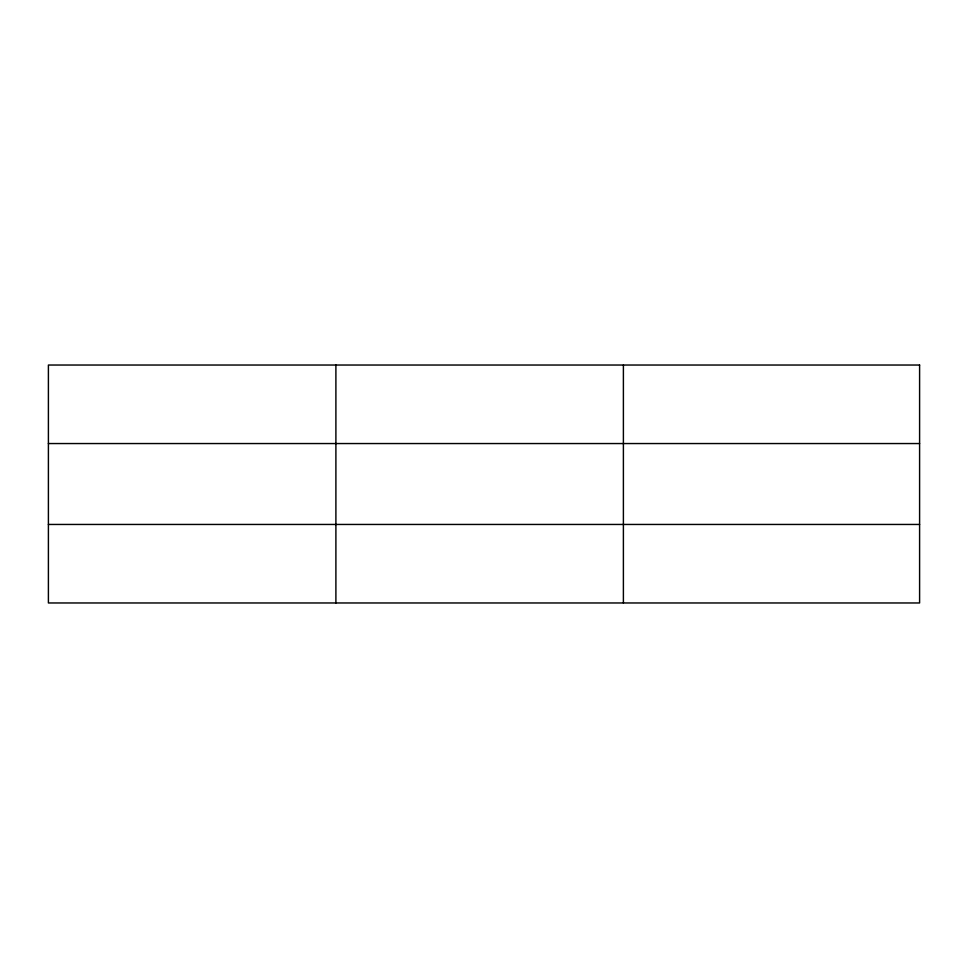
<?xml version="1.0" encoding="UTF-8"?>
<svg xmlns="http://www.w3.org/2000/svg" width="968" height="968" viewBox="0 0 968 968"><rect width="100%" height="100%" fill="white"/><g stroke="black" fill="none" stroke-linecap="round" stroke-linejoin="round"><path stroke-width="1.45" d="M335.896 365.033L335.896 602.967M623.392 365.033L623.392 602.967M48.4 443.55L919.6 443.55M48.4 524.45L919.6 524.45M919.6 365.033L919.6 602.967L48.4 602.967L48.4 365.033L919.6 365.033"/></g></svg>
